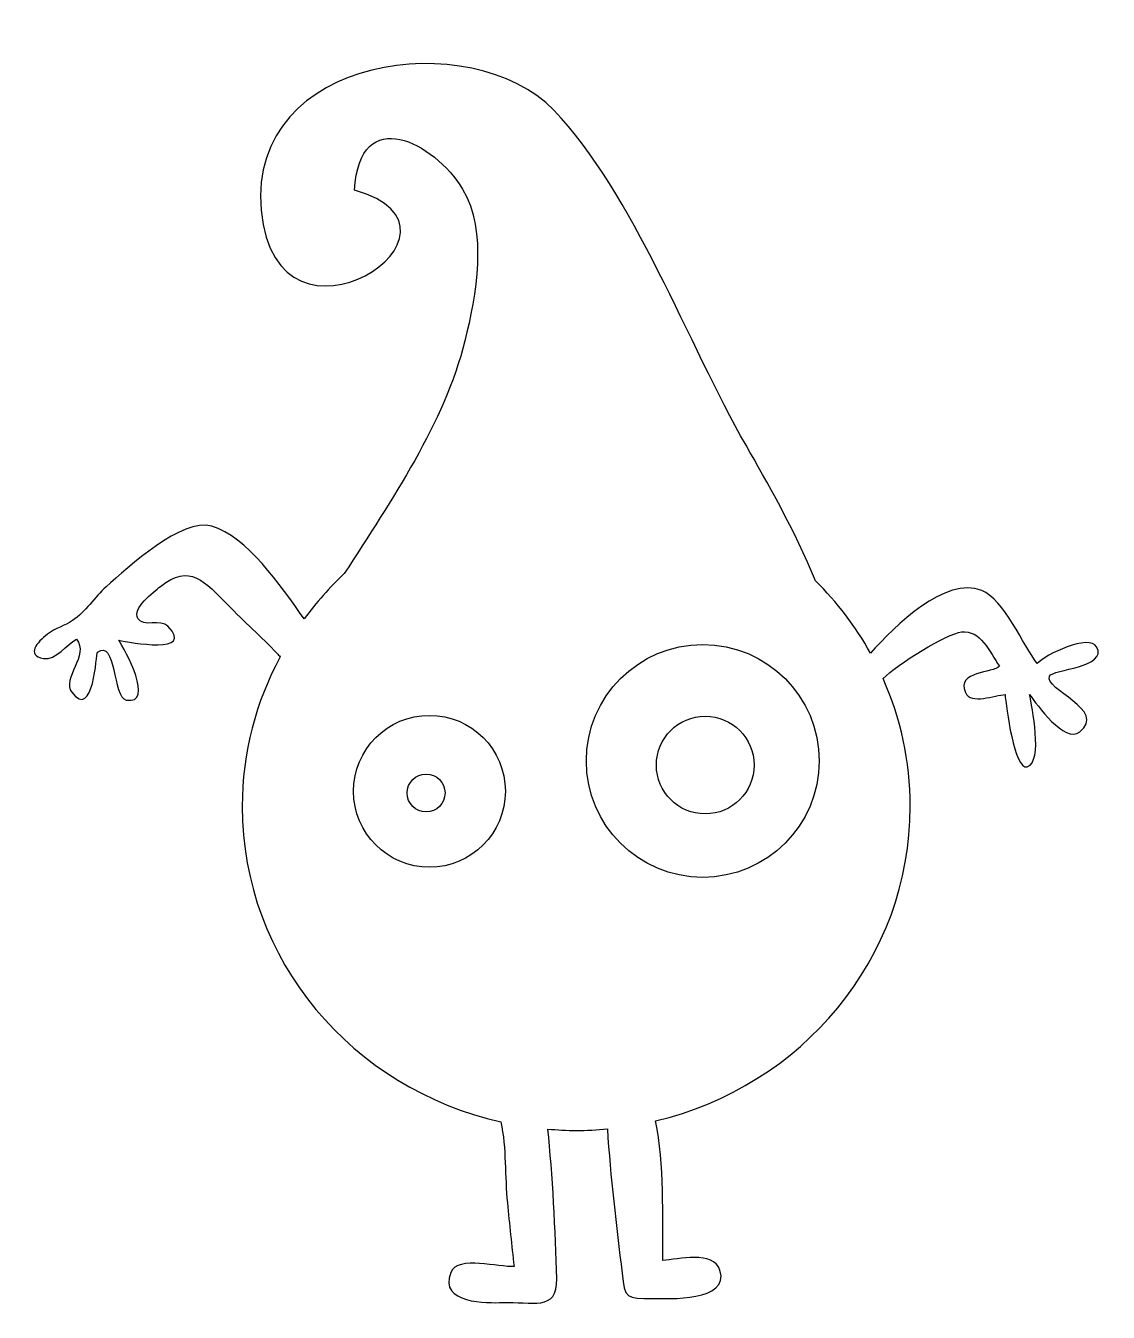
# Model space of a CAD drawing. Header units: centimetres. Extents: x -7.5 to 7.6, y -8.8 to 9.2.
import ezdxf

# ---------------------------------------------------------------- set-up
doc = ezdxf.new("R2010")
doc.units = ezdxf.units.CM
doc.header["$MEASUREMENT"] = 0
doc.layers.add('Camada 1', color=7, linetype='Continuous')

msp = doc.modelspace()

# ---------------------------------------------------------------- linework, layer by layer
at = {"layer": 'Camada 1'}
for points, knots in [([(6.7313, 0.10134), (6.64891, -0.08225), (7.54595, -0.37099), (7.1531, -0.67529), (7.1531, -0.67529), (6.94006, -0.84073), (6.55609, -0.29654), (6.45476, -0.15216), (6.45476, -0.15216), (6.48712, -0.32004), (6.64552, -1.09011), (6.42301, -1.16152), (6.42301, -1.16152), (6.24291, -1.21859), (6.12633, -0.31451), (6.11231, -0.15489), (6.11231, -0.15489), (5.97616, -0.16039), (5.63553, -0.30322), (5.55983, -0.12499), (5.55983, -0.12499), (5.43286, 0.17277), (5.94686, 0.14454), (6.03566, 0.23839), (6.03566, 0.23839), (5.89649, 0.44397), (5.77073, 0.74734), (5.5061, 0.71774), (5.5061, 0.71774), (5.31261, 0.69623), (4.60355, 0.26541), (4.4143, 0.06686), (4.4143, 0.06686), (4.65666, -0.47995), (4.79218, -1.08125), (4.79218, -1.71397), (4.79218, -1.71397), (4.79218, -3.83619), (3.27948, -5.61139), (1.24364, -6.09304), (1.24364, -6.09304), (1.36757, -6.6919), (1.34225, -7.4339), (1.34344, -8.0358), (1.34344, -8.0358), (1.55495, -8.0245), (2.05247, -7.89203), (2.14129, -8.17222), (2.14129, -8.17222), (2.2817, -8.6136), (1.41974, -8.5678), (1.20578, -8.56719), (1.20578, -8.56719), (0.83158, -8.56661), (0.81846, -8.57087), (0.77755, -8.21376), (0.77755, -8.21376), (0.70185, -7.55537), (0.61364, -6.87018), (0.57244, -6.20475), (0.57244, -6.20475), (0.4302, -6.21787), (0.28523, -6.22613), (0.139, -6.22613), (0.139, -6.22613), (0.00562, -6.22613), (-0.12593, -6.21761), (-0.25655, -6.2066), (-0.25655, -6.2066), (-0.19062, -6.82591), (-0.15064, -7.63445), (-0.13233, -8.29128), (-0.13233, -8.29128), (-0.12042, -8.75827), (-0.48486, -8.60383), (-0.88806, -8.62214), (-0.88806, -8.62214), (-1.09073, -8.63132), (-1.78542, -8.64167), (-1.60839, -8.20489), (-1.60839, -8.20489), (-1.50949, -7.96192), (-0.93354, -8.13806), (-0.7269, -8.11972), (-0.7269, -8.11972), (-0.76048, -7.82794), (-0.79069, -7.53004), (-0.82001, -7.2358), (-0.82001, -7.2358), (-0.85634, -6.87197), (-0.83313, -6.47367), (-0.91037, -6.10709), (-0.91037, -6.10709), (-2.97399, -5.645), (-4.51444, -3.85578), (-4.51444, -1.714), (-4.51444, -1.714), (-4.51444, -0.96163), (-4.32201, -0.25382), (-3.9858, 0.36975), (-3.9858, 0.36975), (-4.00046, 0.38745), (-4.01387, 0.40348), (-4.02655, 0.41645), (-4.02655, 0.41645), (-4.24647, 0.65193), (-4.49216, 0.86526), (-4.71574, 1.09373), (-4.71574, 1.09373), (-5.0289, 1.41361), (-5.25065, 1.68222), (-5.65263, 1.35059), (-5.65263, 1.35059), (-5.7523, 1.26865), (-6.05263, 1.04642), (-5.96823, 0.90405), (-5.96823, 0.90405), (-5.88949, 0.77173), (-5.65721, 0.90693), (-5.54823, 0.79554), (-5.54823, 0.79554), (-5.16273, 0.40348), (-6.07933, 0.56739), (-6.23453, 0.60186), (-6.23453, 0.60186), (-6.14891, 0.47674), (-5.72526, -0.30389), (-6.12862, -0.23155), (-6.12862, -0.23155), (-6.31954, -0.19737), (-6.27239, 0.63438), (-6.53031, 0.43459), (-6.53031, 0.43459), (-6.55, 0.41932), (-6.57992, -0.52458), (-6.88956, -0.12352), (-6.88956, -0.12352), (-7.03072, 0.05947), (-6.64294, 0.39871), (-6.8209, 0.61652), (-6.8209, 0.61652), (-6.95917, 0.55395), (-7.10781, 0.31267), (-7.28088, 0.3467), (-7.28088, 0.3467), (-7.52993, 0.39538), (-7.37124, 0.57363), (-7.22717, 0.68627), (-7.22717, 0.68627), (-7.11745, 0.77221), (-6.98574, 0.80089), (-6.87691, 0.87505), (-6.87691, 0.87505), (-6.70064, 0.99546), (-6.57169, 1.20181), (-6.41082, 1.34466), (-6.41082, 1.34466), (-6.09895, 1.62105), (-5.35298, 2.31084), (-4.93772, 2.19014), (-4.93772, 2.19014), (-4.45287, 2.04898), (-3.98451, 1.37155), (-3.65028, 0.89874), (-3.65028, 0.89874), (-3.48362, 1.12522), (-3.29714, 1.33641), (-3.09172, 1.52903), (-3.09172, 1.52903), (-2.43214, 2.56114), (-1.69745, 3.62011), (-1.41207, 4.77248), (-1.41207, 4.77248), (-1.25732, 5.39637), (-1.09036, 6.30212), (-1.44382, 6.8843), (-1.44382, 6.8843), (-1.83879, 7.53549), (-2.87961, 8.08596), (-2.94919, 6.86919), (-2.94919, 6.86919), (-1.01559, 6.33063), (-4.04951, 4.32578), (-4.24959, 6.59143), (-4.24959, 6.59143), (-4.44097, 8.76009), (-1.30465, 9.15993), (-0.1744, 7.9842), (-0.1744, 7.9842), (0.93936, 6.82543), (1.70181, 4.71236), (2.50453, 3.31655), (2.50453, 3.31655), (2.78869, 2.82223), (3.18456, 2.12616), (3.47272, 1.42996), (3.47272, 1.42996), (3.77276, 1.13114), (4.03157, 0.79343), (4.237, 0.42348), (4.237, 0.42348), (4.5813, 0.79784), (5.27964, 1.49941), (5.78815, 1.29536), (5.78815, 1.29536), (6.1007, 1.17024), (6.3632, 0.53048), (6.56129, 0.27515), (6.56129, 0.27515), (6.67392, 0.40638), (7.28712, 0.69208), (7.38907, 0.51034), (7.38907, 0.51034), (7.55082, 0.2196), (6.77525, 0.19825), (6.7313, 0.10134)], [0, 0, 0, 0, 0.01818182, 0.01818182, 0.01818182, 0.01818182, 0.03636364, 0.03636364, 0.03636364, 0.03636364, 0.05454545, 0.05454545, 0.05454545, 0.05454545, 0.07272727, 0.07272727, 0.07272727, 0.07272727, 0.09090909, 0.09090909, 0.09090909, 0.09090909, 0.10909091, 0.10909091, 0.10909091, 0.10909091, 0.12727273, 0.12727273, 0.12727273, 0.12727273, 0.14545455, 0.14545455, 0.14545455, 0.14545455, 0.16363636, 0.16363636, 0.16363636, 0.16363636, 0.18181818, 0.18181818, 0.18181818, 0.18181818, 0.2, 0.2, 0.2, 0.2, 0.21818182, 0.21818182, 0.21818182, 0.21818182, 0.23636364, 0.23636364, 0.23636364, 0.23636364, 0.25454545, 0.25454545, 0.25454545, 0.25454545, 0.27272727, 0.27272727, 0.27272727, 0.27272727, 0.29090909, 0.29090909, 0.29090909, 0.29090909, 0.30909091, 0.30909091, 0.30909091, 0.30909091, 0.32727273, 0.32727273, 0.32727273, 0.32727273, 0.34545455, 0.34545455, 0.34545455, 0.34545455, 0.36363636, 0.36363636, 0.36363636, 0.36363636, 0.38181818, 0.38181818, 0.38181818, 0.38181818, 0.4, 0.4, 0.4, 0.4, 0.41818182, 0.41818182, 0.41818182, 0.41818182, 0.43636364, 0.43636364, 0.43636364, 0.43636364, 0.45454545, 0.45454545, 0.45454545, 0.45454545, 0.47272727, 0.47272727, 0.47272727, 0.47272727, 0.49090909, 0.49090909, 0.49090909, 0.49090909, 0.50909091, 0.50909091, 0.50909091, 0.50909091, 0.52727273, 0.52727273, 0.52727273, 0.52727273, 0.54545455, 0.54545455, 0.54545455, 0.54545455, 0.56363636, 0.56363636, 0.56363636, 0.56363636, 0.58181818, 0.58181818, 0.58181818, 0.58181818, 0.6, 0.6, 0.6, 0.6, 0.61818182, 0.61818182, 0.61818182, 0.61818182, 0.63636364, 0.63636364, 0.63636364, 0.63636364, 0.65454545, 0.65454545, 0.65454545, 0.65454545, 0.67272727, 0.67272727, 0.67272727, 0.67272727, 0.69090909, 0.69090909, 0.69090909, 0.69090909, 0.70909091, 0.70909091, 0.70909091, 0.70909091, 0.72727273, 0.72727273, 0.72727273, 0.72727273, 0.74545455, 0.74545455, 0.74545455, 0.74545455, 0.76363636, 0.76363636, 0.76363636, 0.76363636, 0.78181818, 0.78181818, 0.78181818, 0.78181818, 0.8, 0.8, 0.8, 0.8, 0.81818182, 0.81818182, 0.81818182, 0.81818182, 0.83636364, 0.83636364, 0.83636364, 0.83636364, 0.85454545, 0.85454545, 0.85454545, 0.85454545, 0.87272727, 0.87272727, 0.87272727, 0.87272727, 0.89090909, 0.89090909, 0.89090909, 0.89090909, 0.90909091, 0.90909091, 0.90909091, 0.90909091, 0.92727273, 0.92727273, 0.92727273, 0.92727273, 0.94545455, 0.94545455, 0.94545455, 0.94545455, 0.96363636, 0.96363636, 0.96363636, 0.96363636, 1, 1, 1, 1]), ([(1.90173, 0.54224), (1.00651, 0.54224), (0.28068, -0.18391), (0.28068, -1.07944), (0.28068, -1.07944), (0.28068, -1.97497), (1.00651, -2.70078), (1.90173, -2.70078), (1.90173, -2.70078), (2.79727, -2.70078), (3.52307, -1.97495), (3.52307, -1.07944), (3.52307, -1.07944), (3.52307, -0.18393), (2.79727, 0.54224), (1.90173, 0.54224)], [0, 0, 0, 0, 0.2, 0.2, 0.2, 0.2, 0.4, 0.4, 0.4, 0.4, 0.6, 0.6, 0.6, 0.6, 1, 1, 1, 1]), ([(-1.9053, -0.44455), (-2.4895, -0.44455), (-2.96292, -0.91823), (-2.96292, -1.50243), (-2.96292, -1.50243), (-2.96292, -2.08631), (-2.4895, -2.56005), (-1.9053, -2.56005), (-1.9053, -2.56005), (-1.32142, -2.56005), (-0.84802, -2.08634), (-0.84802, -1.50243), (-0.84802, -1.50243), (-0.84803, -0.91826), (-1.32142, -0.44455), (-1.9053, -0.44455)], [0, 0, 0, 0, 0.2, 0.2, 0.2, 0.2, 0.4, 0.4, 0.4, 0.4, 0.6, 0.6, 0.6, 0.6, 1, 1, 1, 1]), ([(1.93623, -0.45617), (1.56018, -0.45617), (1.25556, -0.76078), (1.25556, -1.13681), (1.25556, -1.13681), (1.25556, -1.51254), (1.56017, -1.81748), (1.93623, -1.81748), (1.93623, -1.81748), (2.31165, -1.81748), (2.61687, -1.51257), (2.61687, -1.13681), (2.61687, -1.13681), (2.61687, -0.76076), (2.31165, -0.45617), (1.93623, -0.45617)], [0, 0, 0, 0, 0.2, 0.2, 0.2, 0.2, 0.4, 0.4, 0.4, 0.4, 0.6, 0.6, 0.6, 0.6, 1, 1, 1, 1]), ([(-1.95232, -1.26196), (-2.09821, -1.26196), (-2.21635, -1.38007), (-2.21635, -1.52567), (-2.21635, -1.52567), (-2.21635, -1.67159), (-2.09824, -1.78938), (-1.95232, -1.78938), (-1.95232, -1.78938), (-1.80704, -1.78938), (-1.68861, -1.67159), (-1.68861, -1.52567), (-1.68861, -1.52567), (-1.68861, -1.38007), (-1.80704, -1.26196), (-1.95232, -1.26196)], [0, 0, 0, 0, 0.2, 0.2, 0.2, 0.2, 0.4, 0.4, 0.4, 0.4, 0.6, 0.6, 0.6, 0.6, 1, 1, 1, 1])]:
    msp.add_open_spline(points, degree=3, knots=knots, dxfattribs=at)

doc.saveas('drawing.dxf')
